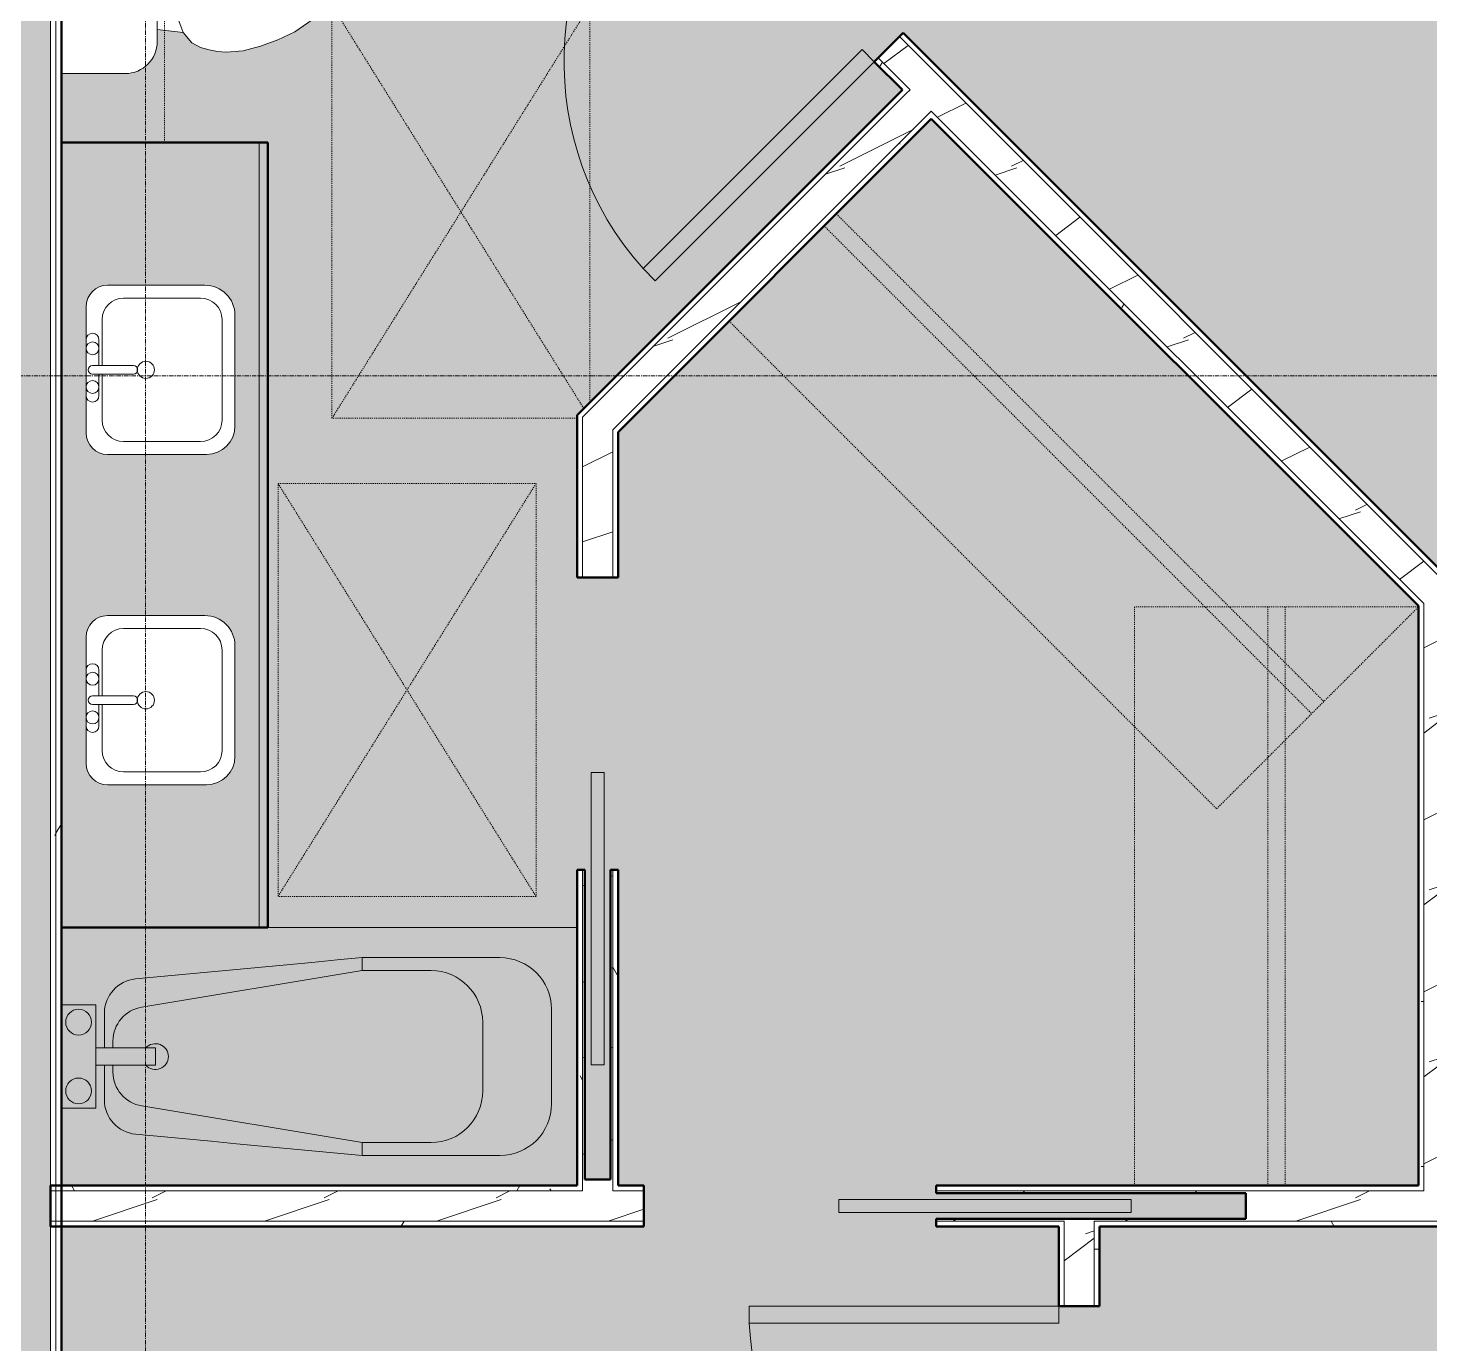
# Model space of a CAD drawing. Header units: inches. Extents: x -4294 to -464, y 9706 to 12475.
# Drawn here: x -2514 to -2350.9, y 11422.6 to 11575.6 of the extents above; entities that cross this region are included whole.
import ezdxf

# ---------------------------------------------------------------- set-up
doc = ezdxf.new("R2010")
doc.units = ezdxf.units.IN
doc.header["$MEASUREMENT"] = 0
doc.linetypes.add('Dash', pattern=[0.25, 0.125, -0.125])
doc.linetypes.add('Grid Line 1_2_', pattern=[0.875, 0.5, -0.125, 0.125, -0.125])
for name, color, linetype, lineweight in [('0-1', 7, 'Continuous', 5), ('0-2', 250, 'Continuous', 9), ('A-AREA-PATT-4', 9, 'Continuous', 9), ('A-DOOR-1', 250, 'Continuous', 9), ('A-DOOR-2', 130, 'Continuous', 20), ('A-GENM-HDLN-1', 250, 'Dash', 9), ('A-WALL', 113, 'Continuous', 13), ('A-WALL-4', 90, 'Continuous', 50), ('A-WALL-5', 7, 'Continuous', 13), ('A-WALL-PATT-1', 250, 'Continuous', 9), ('A-WALL-PATT-2', 8, 'Continuous', 9), ('A-WALL-PATT-5', 111, 'Continuous', 9), ('I-WALL-2', 2, 'Continuous', 50), ('P-SANR-FIXT-1', 9, 'Continuous', 9), ('P-SANR-FIXT-2', 250, 'Continuous', 9), ('Q-CASE-1', 9, 'Continuous', 9), ('Q-CASE-2', 90, 'Continuous', 50), ('Q-CASE-3', 250, 'Continuous', 9), ('Q-CASE-HDLN-1', 250, 'Dash', 9), ('S-GRID-1', 1, 'Grid Line 1_2_', 9)]:
    doc.layers.add(name, color=color, linetype=linetype, lineweight=lineweight)
pattern_1 = [(0, (0, 0), (38.4, 9.6), [1.584, -27.216, 1.584, -27.216, -153.6]), (0, (0, 0), (38.4, 9.6), [-57.6, 1.584, -56.016, 1.584, -27.216, -67.2]), (0, (0, 0), (38.4, 9.6), [-144, 1.584, -17.616, 1.584, -46.416]), (120, (14.4, 4.8), (-27.513844, 28.4553755), [1.584, -27.216, 1.584, -27.216, -153.6]), (120, (14.4, 4.8), (-27.513844, 28.4553755), [-57.6, 1.584, -56.016, 1.584, -27.216, -67.2]), (120, (14.4, 4.8), (-27.513844, 28.4553755), [-144, 1.584, -17.616, 1.584, -46.416]), (240, (19.2, 24), (-10.886156, -38.0553755), [1.584, -27.216, 1.584, -27.216, -153.6]), (240, (19.2, 24), (-10.886156, -38.0553755), [-57.6, 1.584, -56.016, 1.584, -27.216, -67.2]), (240, (19.2, 24), (-10.886156, -38.0553755), [-144, 1.584, -17.616, 1.584, -46.416])]
pattern_2 = [(216.87, (7.997, 19.992), (59.9755286, 39.9843071), [9.996, -89.964]), (206.565, (19.992, 13.994), (-19.991807, -19.992219), [22.352, -22.352]), (198.435, (19.992, 3.998), (-39.983821, -19.991955), [12.644, -50.576])]

# ---------------------------------------------------------------- blocks, each defined once
blk = doc.blocks.new('Single-Flush - 36_ x 84_-1372839-FLOOR PLAN - 3RD FLOOR')
at = {"layer": 'A-DOOR-1'}
blk.add_arc((18, 2.37), 36.07, 93.1789, 180, dxfattribs=at)
at = {"layer": 'A-DOOR-2'}
for p, q in [((16, 2.37), (16, 38.39)), ((18, 38.39), (16, 38.39)), ((18, 2.37), (18, 38.39)), ((18, 2.37), (16, 2.37))]:
    blk.add_line(p, q, dxfattribs=at)
blk = doc.blocks.new('Pocket_Door_2385 - 34_ x 80_-1722045-FLOOR PLAN - 3RD FLOOR')
at = {"layer": 'A-DOOR-2'}
for p, q in [((-39.67, 0.75), (-39.67, -0.75)), ((-5.67, 0.75), (-39.67, 0.75)), ((-5.67, -0.75), (-5.67, 0.75)), ((-39.67, -0.75), (-5.67, -0.75))]:
    blk.add_line(p, q, dxfattribs=at)
blk = doc.blocks.new('Bath Tub - Maestro - 60_x30_-V47-FLOOR PLAN - 3RD FLOOR')
at = {"layer": 'P-SANR-FIXT-1'}
for points in [[(25.16, 0), (60, 0), (60, 30), (0, 30), (0, 21), (4, 21), (4, 16), (5, 16), (5.05, 20.7), (5.21, 21.33), (5.48, 21.94), (5.83, 22.49), (6.27, 22.97), (6.79, 23.38), (7.36, 23.69), (7.98, 23.91), (8.63, 24.03), (35, 26.5), (51, 26.5), (52.72, 26.23), (54, 25.7), (55.24, 24.74), (56.2, 23.5), (56.8, 22.05), (57, 20.5), (56.95, 8.96), (56.91, 8.46), (56.64, 7.45), (56.2, 6.5), (55.6, 5.64), (54.86, 4.9), (54, 4.3), (53.05, 3.86), (52.04, 3.59), (51, 3.5), (35, 3.5), (7.98, 6.09), (7.36, 6.31), (6.79, 6.62), (6.27, 7.03), (5.83, 7.51), (5.48, 8.06), (5.14, 8.96), (5.05, 9.3), (5, 9.96), (5, 14), (4, 13.96), (4, 9), (0, 8.96), (0, 0), (11.37, 0)], [(9.35, 20.74), (35, 25), (35, 26.5), (8.63, 24.03), (9.17, 21.56)], [(43, 25), (51, 26.5), (35, 26.5), (35, 25), (38.94, 25)], [(49, 19), (57, 20.5), (56.8, 22.05), (56.2, 23.5), (55.24, 24.74), (54, 25.7), (52.55, 26.3), (51, 26.5), (43, 25), (44.55, 24.8), (46, 24.2), (47.24, 23.24), (48.2, 22), (48.8, 20.5)], [(38.94, 5), (43, 5), (44.55, 5.2), (46.03, 5.83), (47.28, 6.81), (48.2, 8), (48.8, 9.5), (49, 11), (49, 19), (48.8, 20.55), (48.16, 22.05), (47.24, 23.24), (46, 24.2), (44.55, 24.8), (43, 25), (34.79, 24.97), (9.06, 20.64), (8.03, 20.28), (6.92, 19.34), (6.24, 18.17), (6, 16.8), (6, 16), (10.94, 16), (10.94, 14), (6, 14), (6, 13.2), (6.24, 11.83), (6.98, 10.59), (8.03, 9.72), (9.35, 9.26), (35, 5)], [(6, 16.8), (6.24, 18.17), (6.98, 19.41), (8.03, 20.28), (9.35, 20.74), (8.63, 24.03), (7.98, 23.91), (7.35, 23.69), (6.74, 23.34), (6.27, 22.97), (5.72, 22.32), (5.48, 21.94), (5.21, 21.33), (5.05, 20.7), (5, 20.04), (5.92, 17.06)], [(57, 9.5), (57, 20.5), (49, 19), (49, 11), (56.91, 9.52)], [(9.35, 14), (10.94, 14), (10.94, 16), (4, 16), (4, 14), (7.24, 14)], [(8.63, 5.97), (9.35, 9.26), (8.03, 9.72), (6.95, 10.62), (6.24, 11.83), (6, 13.2), (5, 9.96), (5.05, 9.3), (5.24, 8.6), (5.48, 8.06), (5.87, 7.47), (6.33, 6.98), (6.79, 6.62), (7.36, 6.31), (8, 6.08)], [(51, 3.5), (52.04, 3.59), (53.05, 3.86), (54, 4.3), (54.86, 4.9), (55.72, 5.83), (56.2, 6.5), (56.64, 7.45), (56.93, 8.66), (57, 9.5), (49, 11), (48.8, 9.45), (48.12, 7.9), (47.24, 6.76), (46, 5.8), (44.55, 5.2), (43.07, 4.99), (50.51, 3.59)], [(35, 3.5), (35, 5), (9.35, 9.26), (8.63, 5.97), (32.07, 3.77)], [(47.24, 3.5), (51, 3.5), (43, 5), (35, 5), (35, 3.5), (47, 3.5)]]:
    blk.add_hatch(color=256, dxfattribs=at).paths.add_polyline_path(points, flags=0)
h = blk.add_hatch(color=256, dxfattribs=at)
h.paths.add_polyline_path([(1.61, 9), (4, 9), (4, 21), (0, 21), (0, 9), (0.94, 9)], flags=0)
h.paths.add_polyline_path([(2, 9.5), (1.61, 9.55), (1.25, 9.7), (0.94, 9.94), (0.7, 10.25), (0.55, 10.61), (0.5, 11), (0.55, 11.39), (0.7, 11.75), (0.94, 12.06), (1.25, 12.3), (1.61, 12.45), (2, 12.5), (2.39, 12.45), (2.75, 12.3), (3.06, 12.06), (3.33, 11.67), (3.45, 11.39), (3.5, 11), (3.45, 10.61), (3.3, 10.25), (3.06, 9.94), (2.75, 9.7), (2.39, 9.55)], flags=0)
h.paths.add_polyline_path([(2, 17.5), (1.61, 17.55), (1.25, 17.7), (0.94, 17.94), (0.7, 18.25), (0.55, 18.61), (0.5, 19), (0.55, 19.39), (0.7, 19.75), (0.94, 20.06), (1.25, 20.3), (1.61, 20.45), (2, 20.5), (2.39, 20.45), (2.75, 20.3), (3.06, 20.06), (3.3, 19.75), (3.46, 19.34), (3.5, 19), (3.45, 18.61), (3.3, 18.25), (3.02, 17.91), (2.75, 17.7), (2.39, 17.55)], flags=0)
h = blk.add_hatch(color=256, dxfattribs=at)
h.paths.add_polyline_path([(2, 9.5), (2.39, 9.55), (2.75, 9.7), (3.06, 9.94), (3.3, 10.25), (3.45, 10.61), (3.5, 11), (3.45, 11.39), (3.3, 11.75), (3.06, 12.06), (2.75, 12.3), (2.39, 12.45), (2, 12.5), (1.61, 12.45), (1.25, 12.3), (0.94, 12.06), (0.7, 11.75), (0.55, 11.39), (0.5, 11), (0.55, 10.61), (0.7, 10.25), (0.94, 9.94), (1.25, 9.7), (1.61, 9.55)], flags=0)
h.paths.add_polyline_path([(2, 17.5), (2.39, 17.55), (2.75, 17.7), (3.06, 17.94), (3.33, 18.33), (3.45, 18.61), (3.5, 19), (3.45, 19.39), (3.3, 19.75), (3.06, 20.06), (2.75, 20.3), (2.38, 20.45), (2, 20.5), (1.61, 20.45), (1.25, 20.3), (0.94, 20.06), (0.7, 19.75), (0.54, 19.34), (0.5, 19), (0.55, 18.61), (0.7, 18.25), (0.94, 17.94), (1.25, 17.7), (1.61, 17.55)], flags=0)
h = blk.add_hatch(color=256, dxfattribs=at)
h.paths.add_polyline_path([(5, 9.96), (6, 13.2), (6, 14), (5, 14), (5, 10.39)], flags=0)
h.paths.add_polyline_path([(5.76, 16), (6, 16), (6, 16.8), (5, 20.04), (5.05, 16), (5.59, 16)], flags=0)
at = {"layer": 'P-SANR-FIXT-2'}
for p, q in [((60, 30), (24, 30)), ((35, 26.5), (51, 26.5)), ((35, 26.5), (35, 25)), ((35, 25), (9.35, 20.74)), ((43, 25), (35, 25)), ((4, 21), (0, 21)), ((4, 16), (4, 21)), ((5, 16), (5, 20.04)), ((57, 20.5), (57, 9.5)), ((49, 11), (49, 19)), ((6, 16.8), (6, 16)), ((4, 14), (4, 16)), ((4, 16), (10.94, 16)), ((10.94, 14), (10.94, 16)), ((4, 9), (4, 14)), ((10.94, 14), (4, 14)), ((5, 9.96), (5, 14)), ((6, 14), (6, 13.2)), ((0, 9), (4, 9)), ((9.35, 9.26), (35, 5)), ((35, 3.5), (35, 5)), ((35, 5), (43, 5)), ((51, 3.5), (35, 3.5))]:
    blk.add_line(p, q, dxfattribs=at)
at = {"layer": 'P-SANR-FIXT-2', "flags": 128}
for points in [[(8.63, 24.03), (11.56, 24.3), (14.49, 24.58), (17.42, 24.85), (20.35, 25.13), (23.28, 25.4), (26.21, 25.68), (29.14, 25.95), (32.07, 26.23), (35, 26.5)], [(35, 3.5), (32.07, 3.77), (29.14, 4.05), (26.21, 4.32), (23.28, 4.6), (20.35, 4.87), (17.42, 5.15), (14.49, 5.42), (11.56, 5.7), (8.63, 5.97)]]:
    blk.add_lwpolyline(points, dxfattribs=at)
at = {"layer": 'P-SANR-FIXT-2'}
for centre, radius, start, end in [((51, 20.5), 6, 360, 90), ((43, 19), 6, 360, 90), ((9, 20.04), 4, 95.3558, 180), ((2, 19), 1.5, 360, 180), ((10, 16.8), 4, 99.4223, 180), ((2, 19), 1.5, 180, 360), ((10.94, 15), 1.5, 360, 137.9289), ((10.94, 15), 1.5, 222.0711, 360), ((10, 13.2), 4, 180, 260.5777), ((2, 11), 1.5, 360, 180), ((2, 11), 1.5, 180, 360), ((9, 9.96), 4, 180, 264.6442), ((43, 11), 6, 270, 0), ((51, 9.5), 6, 270, 360)]:
    blk.add_arc(centre, radius, start, end, dxfattribs=at)
blk = doc.blocks.new('Toilet-Domestic-3D - Toilet-Domestic-3D-1372870-FLOOR PLAN - 3RD FLOOR')
at = {"layer": 'P-SANR-FIXT-2'}
for p, q in [((-2.74, 11), (-1.87, 11.5)), ((-1.87, 11.5), (-0.5, 12)), ((-0.5, 12), (0.5, 12)), ((0.5, 12), (1.87, 11.5)), ((1.87, 11.5), (2.74, 11)), ((-5.13, 8), (-3.74, 10)), ((-3.74, 10), (-2.74, 11)), ((2.74, 11), (3.74, 10)), ((3.74, 10), (5.13, 8)), ((-6.06, 6), (-5.13, 8)), ((5.13, 8), (6.06, 6)), ((-6.79, 4), (-6.06, 6)), ((6.06, 6), (6.79, 4)), ((-7.33, 1.99), (-6.79, 4)), ((6.79, 4), (7.33, 1.99)), ((-7.5, 0), (-7.33, 1.99)), ((7.33, 1.99), (7.5, 0)), ((-7.41, -1), (-7.5, 0)), ((-7.24, -2), (-7.41, -1)), ((7.41, -1), (7.24, -2)), ((7.5, 0), (7.41, -1)), ((-6.97, -3), (-7.24, -2)), ((-6.4, -4), (-6.97, -3)), ((6.97, -3), (6.4, -4)), ((7.24, -2), (6.97, -3)), ((-5.21, -5), (-6.4, -4)), ((6.4, -4), (5.21, -5)), ((-3.84, -5.5), (-5.21, -5)), ((-4.86, -8.02), (-5.21, -5)), ((-1, -6), (-3.84, -5.5)), ((1, -6), (-1, -6)), ((3.84, -5.5), (1, -6)), ((5.21, -5), (3.84, -5.5)), ((4.86, -8.02), (5.21, -5)), ((6.25, -8.02), (-6.25, -8.02)), ((-9.98, -11.75), (-9.98, -19.18)), ((9.98, -19.18), (9.98, -11.75))]:
    blk.add_line(p, q, dxfattribs=at)
for centre, start, end in [((-6.25, -11.75), 90, 180), ((6.25, -11.75), 0, 90)]:
    blk.add_arc(centre, 3.73, start, end, dxfattribs=at)
blk = doc.blocks.new('OD_CW_Upper Cabinet - OD_CW_Upper Cabinet-1867009-FLOOR PLAN - 3RD FLOOR')
at = {"layer": 'Q-CASE-HDLN-1'}
for p, q in [((34.74, 24), (0.74, 24)), ((0.74, 24), (0.74, 12)), ((34.74, 12), (34.74, 24)), ((0.74, 12), (34.74, 12))]:
    blk.add_line(p, q, dxfattribs=at)
blk = doc.blocks.new('OD_CW_Base Cabinet - OD_CW_Base Cabinet-1953906-FLOOR PLAN - 3RD FLOOR')
at = {"layer": 'Q-CASE-1'}
h = blk.add_hatch(color=256, dxfattribs=at)
h.paths.add_polyline_path([(0.74, 19.07), (0.74, 1), (92.01, 1), (92.01, 24), (0.74, 24), (0.74, 21.12)], flags=0)
h.paths.add_polyline_path([(17.32, 18.62), (17.4, 19.27), (17.65, 19.87), (18.05, 20.39), (18.57, 20.79), (19.17, 21.04), (19.82, 21.12), (34.5, 21.12), (35.15, 21.04), (35.75, 20.79), (36.27, 20.39), (36.67, 19.87), (36.92, 19.27), (37, 18.62), (37, 7.3), (36.89, 6.4), (36.54, 5.55), (35.98, 4.83), (35.25, 4.27), (34.41, 3.92), (33.5, 3.8), (20.64, 3.8), (19.78, 3.92), (18.98, 4.25), (18.29, 4.77), (17.76, 5.46), (17.43, 6.26), (17.32, 7.12)], flags=0)
h.paths.add_polyline_path([(55.74, 9.76), (55.74, 18.62), (55.83, 19.27), (56.08, 19.87), (56.48, 20.39), (56.99, 20.79), (57.6, 21.04), (58.24, 21.12), (72.93, 21.12), (73.58, 21.04), (74.18, 20.79), (74.7, 20.39), (75.09, 19.87), (75.34, 19.27), (75.43, 18.62), (75.43, 7.3), (75.31, 6.4), (74.96, 5.55), (74.4, 4.83), (73.68, 4.27), (72.84, 3.92), (71.93, 3.8), (59.06, 3.8), (58.21, 3.92), (57.4, 4.25), (56.72, 4.77), (56.19, 5.46), (55.86, 6.26), (55.74, 7.3)], flags=0)
blk.add_hatch(color=256, dxfattribs=at).paths.add_polyline_path([(0.74, 1), (0.74, 0), (92.01, 0), (92.01, 1), (21.22, 1)], flags=0)
at = {"layer": 'Q-CASE-2'}
for p, q in [((0.74, 24), (0.74, 0)), ((92.01, 0), (92.01, 24)), ((0.74, 0), (92.01, 0))]:
    blk.add_line(p, q, dxfattribs=at)
at = {"layer": 'Q-CASE-3'}
for p, q in [((0.74, 1), (0.74, 24)), ((92.01, 24), (92.01, 1)), ((0.74, 0), (0.74, 1)), ((0.74, 1), (92.01, 1)), ((92.01, 1), (0.74, 1)), ((92.01, 0), (0.74, 0)), ((92.01, 1), (92.01, 0))]:
    blk.add_line(p, q, dxfattribs=at)
blk = doc.blocks.new('ADA Clearances - 30_x48_-1721104-FLOOR PLAN - 3RD FLOOR')
at = {"layer": 'A-GENM-HDLN-1'}
for p, q in [((15, 24), (-15, -24)), ((-15, 24), (15, -24)), ((-15, -24), (-15, 24)), ((-15, 24), (15, 24)), ((15, 24), (15, -24)), ((15, -24), (-15, -24))]:
    blk.add_line(p, q, dxfattribs=at)
blk = doc.blocks.new('ADA Clearances - 30_x48_-V48-FLOOR PLAN - 3RD FLOOR')
at = {"layer": 'A-GENM-HDLN-1'}
for p, q in [((15, 24), (-15, -24)), ((-14.29, 22.86), (15, -24)), ((-13.52, 24), (15, 24)), ((15, 24), (15, -24)), ((-15, -24), (-15, 22.14)), ((15, -24), (-15, -24))]:
    blk.add_line(p, q, dxfattribs=at)
blk = doc.blocks.new('M_Sink Vanity-Square - 500 x 440mm-1372835-FLOOR PLAN - 3RD FLOOR')
at = {"layer": 'P-SANR-FIXT-2'}
for p, q in [((-5.72, 10.23), (7.14, 10.23)), ((-5.72, 10.23), (7.14, 10.23)), ((-5.22, 8.73), (6.46, 8.73)), ((-9.22, -4.59), (-9.22, 6.73)), ((-9.22, -4.59), (-9.22, 6.73)), ((10.46, 6.91), (10.46, -4.59)), ((10.46, 6.91), (10.46, -4.59)), ((-7.72, -2.72), (-7.72, 6.23)), ((8.96, 6.23), (8.96, -2.72)), ((0.12, -6.33), (0.12, -1.59)), ((1.12, -6.33), (1.12, -1.59)), ((0.12, -5.22), (-5.22, -5.22)), ((-2.88, -5.59), (0.12, -5.59)), ((6.46, -5.22), (1.12, -5.22)), ((1.12, -5.59), (3.62, -5.59)), ((7.96, -7.09), (-6.72, -7.09)), ((7.96, -7.09), (-6.72, -7.09)), ((3.62, -7.09), (-2.88, -7.09))]:
    blk.add_line(p, q, dxfattribs=at)
for centre, radius, start, end in [((-5.72, 6.73), 3.5, 90, 180), ((-5.72, 6.73), 3.5, 90, 180), ((7.14, 6.91), 3.32, 0, 90), ((7.14, 6.91), 3.32, 360, 90), ((-5.22, 6.23), 2.5, 90, 180), ((6.46, 6.23), 2.5, 360, 90), ((0.62, -0.13), 1, 360, 180), ((0.62, -0.13), 1, 180, 0), ((0.62, -1.59), 0.5, 360, 180), ((-5.22, -2.72), 2.5, 180, 270), ((6.46, -2.72), 2.5, 270, 360), ((-6.72, -4.59), 2.5, 180, 270), ((-6.72, -4.59), 2.5, 180, 270), ((7.96, -4.59), 2.5, 270, 0), ((7.96, -4.59), 2.5, 270, 0), ((-2.88, -6.34), 0.75, 90, 270), ((-1.88, -6.34), 0.75, 360, 180), ((-1.88, -6.34), 0.75, 180, 0), ((0.62, -6.33), 0.5, 180, 0), ((2.62, -6.34), 0.75, 0, 180), ((2.62, -6.34), 0.75, 180, 0), ((3.62, -6.34), 0.75, 270, 90)]:
    blk.add_arc(centre, radius, start, end, dxfattribs=at)
blk = doc.blocks.new('Single-Flush - 36_ x 84_-1372824-FLOOR PLAN - 3RD FLOOR')
at = {"layer": 'A-DOOR-1'}
blk.add_arc((18, -2.38), 36.07, 180, 266.8211, dxfattribs=at)
at = {"layer": 'A-DOOR-2'}
for p, q in [((16, -2.38), (16, -38.39)), ((18, -2.38), (16, -2.38)), ((18, -2.38), (18, -38.39)), ((18, -38.39), (16, -38.39))]:
    blk.add_line(p, q, dxfattribs=at)
blk = doc.blocks.new('OD_CW_Closet - OD_CW_Closet-2068594-FLOOR PLAN - 3RD FLOOR')
at = {"layer": 'Q-CASE-HDLN-1'}
for p, q in [((80.94, 24), (0.74, 24)), ((0.74, 24), (0.74, -9.27)), ((80.94, -9.27), (80.94, 24)), ((0.74, 8.37), (80.94, 8.37)), ((0.74, 6.37), (80.94, 6.37)), ((0.74, -9.27), (80.94, -9.27))]:
    blk.add_line(p, q, dxfattribs=at)
blk = doc.blocks.new('OD_CW_Closet - OD_CW_Closet-2068562-FLOOR PLAN - 3RD FLOOR')
at = {"layer": 'Q-CASE-HDLN-1'}
for p, q in [((68.04, 24), (0.74, 24)), ((0.74, 24), (0.74, -9)), ((68.04, -9), (68.04, 24)), ((0.74, 8.5), (68.04, 8.5)), ((0.74, 6.5), (68.04, 6.5)), ((0.74, -9), (68.04, -9))]:
    blk.add_line(p, q, dxfattribs=at)
blk = doc.blocks.new('CTR - 1st Phase - Unit Layouts_rvt-1-FLOOR PLAN - 3RD FLOOR')
at = {"layer": 'A-WALL-PATT-1'}
h = blk.add_hatch(dxfattribs=at)
h.set_pattern_fill('FP_1', color=256, style=0, pattern_type=2)
h.set_pattern_definition(pattern_1)
h.paths.add_polyline_path([(-2292.32, 11454.28), (-2292.32, 11455.16), (-2296.96, 11459.8), (-2297.4, 11459.36), (-2292.95, 11454.9)], flags=0)
h.paths.add_polyline_path([(-2341.24, 11503.2), (-2340.8, 11503.64), (-2412.22, 11575.06), (-2412.66, 11574.61), (-2341.68, 11503.64)], flags=0)
h.paths.add_polyline_path([(-2438.12, 11600.07), (-2437.67, 11600.51), (-2477.7, 11640.54), (-2478.15, 11640.1), (-2440.59, 11602.54)], flags=0)
h = blk.add_hatch(dxfattribs=at)
h.set_pattern_fill('FP_1', color=256, style=0, pattern_type=2)
h.set_pattern_definition(pattern_1)
h.paths.add_polyline_path([(-2296.45, 11452.57), (-2296.45, 11453.45), (-2299.88, 11456.88), (-2300.32, 11456.44), (-2297.07, 11453.19)], flags=0)
h.paths.add_polyline_path([(-2344.16, 11500.28), (-2343.72, 11500.72), (-2348.17, 11505.18), (-2348.17, 11504.29), (-2344.6, 11500.72)], flags=0)
h.paths.add_polyline_path([(-2351.67, 11507.79), (-2351.67, 11508.68), (-2408.95, 11565.95), (-2409.39, 11565.51), (-2352.3, 11508.42)], flags=0)
h.paths.add_polyline_path([(-2411.86, 11567.98), (-2411.42, 11568.43), (-2415.13, 11572.14), (-2415.58, 11571.7), (-2412.31, 11568.43)], flags=0)
h.paths.add_polyline_path([(-2441.03, 11597.15), (-2440.59, 11597.59), (-2480.62, 11637.62), (-2481.06, 11637.18), (-2441.47, 11597.59)], flags=0)
h = blk.add_hatch(dxfattribs=at)
h.set_pattern_fill('FP_1', color=256, style=0, pattern_type=2)
h.set_pattern_definition(pattern_1)
h.paths.add_polyline_path([(-2446, 11528.02), (-2408.95, 11565.07), (-2409.39, 11565.51), (-2446, 11528.9), (-2446, 11528.64)], flags=0)
h = blk.add_hatch(dxfattribs=at)
h.set_pattern_fill('FP_1', color=256, style=0, pattern_type=2)
h.set_pattern_definition(pattern_1)
h.paths.add_polyline_path([(-2450.12, 11441.02), (-2449.5, 11441.03), (-2449.5, 11477.72), (-2450.12, 11477.72), (-2450.12, 11444.52)], flags=0)
h.paths.add_polyline_path([(-2450.12, 11511.72), (-2449.5, 11511.72), (-2449.5, 11530.35), (-2450.12, 11529.73), (-2450.12, 11523.89)], flags=0)
h = blk.add_hatch(dxfattribs=at)
h.set_pattern_fill('FP_1', color=256, style=0, pattern_type=2)
h.set_pattern_definition(pattern_1)
h.paths.add_polyline_path([(-2445.37, 11441.02), (-2445.37, 11477.72), (-2446, 11477.72), (-2446, 11441.02)], flags=0)
h.paths.add_polyline_path([(-2445.37, 11511.72), (-2445.37, 11528.64), (-2446, 11528.02), (-2446, 11511.72)], flags=0)
h = blk.add_hatch(dxfattribs=at)
h.set_pattern_fill('FP_1', color=256, style=0, pattern_type=2)
h.set_pattern_definition(pattern_1)
h.paths.add_polyline_path([(-2351.67, 11441.02), (-2351.67, 11507.79), (-2352.3, 11508.42), (-2352.3, 11441.02)], flags=0)
h = blk.add_hatch(dxfattribs=at)
h.set_pattern_fill('FP_1', color=256, style=0, pattern_type=2)
h.set_pattern_definition(pattern_1)
h.paths.add_polyline_path([(-2308.64, 11440.4), (-2297.07, 11440.4), (-2297.07, 11441.02), (-2348.17, 11441.02), (-2348.17, 11440.4), (-2344.7, 11440.4)], flags=0)
h.paths.add_polyline_path([(-2402.27, 11440.4), (-2351.67, 11440.4), (-2351.67, 11441.02), (-2408.37, 11441.02), (-2408.37, 11440.4)], flags=0)
h.paths.add_polyline_path([(-2475.12, 11440.4), (-2449.5, 11440.4), (-2449.5, 11441.02), (-2510.12, 11441.02), (-2510.12, 11440.4), (-2478.05, 11440.4)], flags=0)
h.paths.add_polyline_path([(-2446, 11440.4), (-2442.37, 11440.4), (-2442.37, 11441.02), (-2446, 11441.02)], flags=0)
h = blk.add_hatch(dxfattribs=at)
h.set_pattern_fill('FP_1', color=256, style=0, pattern_type=2)
h.set_pattern_definition(pattern_1)
h.paths.add_polyline_path([(-2389.37, 11436.27), (-2297.07, 11436.27), (-2297.07, 11436.9), (-2390, 11436.9), (-2390, 11436.27)], flags=0)
h.paths.add_polyline_path([(-2408.37, 11436.27), (-2393.5, 11436.27), (-2393.5, 11436.9), (-2408.37, 11436.9)], flags=0)
h.paths.add_polyline_path([(-2498.75, 11436.27), (-2442.37, 11436.27), (-2442.37, 11436.9), (-2510.12, 11436.89), (-2510.12, 11436.27)], flags=0)
h = blk.add_hatch(dxfattribs=at)
h.set_pattern_fill('FP_1', color=256, style=0, pattern_type=2)
h.set_pattern_definition(pattern_1)
h.paths.add_polyline_path([(-2393.5, 11255.64), (-2393.5, 11391.01), (-2394.12, 11391.01), (-2394.12, 11255.64)], flags=0)
h.paths.add_polyline_path([(-2394.12, 11427.01), (-2393.5, 11427.01), (-2393.5, 11436.27), (-2394.12, 11436.27)], flags=0)
h = blk.add_hatch(dxfattribs=at)
h.set_pattern_fill('FP_1', color=256, style=0, pattern_type=2)
h.set_pattern_definition(pattern_1)
h.paths.add_polyline_path([(-2390, 11255.64), (-2389.37, 11255.64), (-2389.37, 11391.01), (-2390, 11391.01), (-2390, 11283.91)], flags=0)
h.paths.add_polyline_path([(-2390, 11427.01), (-2389.37, 11427.01), (-2389.37, 11436.27), (-2390, 11436.27)], flags=0)
at = {"layer": 'A-WALL-PATT-2'}
h = blk.add_hatch(dxfattribs=at)
h.set_pattern_fill('FP_2', color=256, style=0, pattern_type=2)
h.set_pattern_definition(pattern_2)
h.paths.add_polyline_path([(-2292.95, 11449.95), (-2292.95, 11454.9), (-2297.4, 11459.36), (-2299.88, 11456.88), (-2292.98, 11449.98)], flags=0)
h.paths.add_polyline_path([(-2343.72, 11500.72), (-2341.24, 11503.2), (-2412.66, 11574.61), (-2415.13, 11572.14), (-2344.16, 11501.16)], flags=0)
h.paths.add_polyline_path([(-2440.59, 11597.59), (-2438.12, 11600.07), (-2478.15, 11640.1), (-2480.62, 11637.62), (-2457.4, 11614.41)], flags=0)
h = blk.add_hatch(dxfattribs=at)
h.set_pattern_fill('FP_2', color=256, style=0, pattern_type=2)
h.set_pattern_definition(pattern_2)
h.paths.add_polyline_path([(-2449.5, 11525.4), (-2408.95, 11565.95), (-2411.42, 11568.43), (-2449.5, 11530.35), (-2449.5, 11528.02)], flags=0)
h = blk.add_hatch(dxfattribs=at)
h.set_pattern_fill('FP_2', color=256, style=0, pattern_type=2)
h.set_pattern_definition(pattern_2)
h.paths.add_polyline_path([(-2446.25, 11440.4), (-2446, 11440.4), (-2446, 11477.72), (-2446.25, 11477.72), (-2446.25, 11441.72), (-2449.25, 11441.72), (-2449.25, 11477.72), (-2449.5, 11477.72), (-2449.5, 11440.4), (-2449.25, 11440.4)], flags=0)
h.paths.add_polyline_path([(-2446, 11511.72), (-2446, 11528.9), (-2449.5, 11525.4), (-2449.5, 11511.72)], flags=0)
h = blk.add_hatch(dxfattribs=at)
h.set_pattern_fill('FP_2', color=256, style=0, pattern_type=2)
h.set_pattern_definition(pattern_2)
h.paths.add_polyline_path([(-2348.17, 11440.4), (-2348.17, 11505.18), (-2351.67, 11508.68), (-2351.67, 11440.4)], flags=0)
h = blk.add_hatch(dxfattribs=at)
h.set_pattern_fill('FP_2', color=256, style=0, pattern_type=2)
h.set_pattern_definition(pattern_2)
h.paths.add_polyline_path([(-2351.67, 11436.9), (-2296.45, 11436.9), (-2296.45, 11440.4), (-2408.37, 11440.4), (-2408.37, 11440.15), (-2372.37, 11440.15), (-2372.37, 11437.15), (-2408.37, 11437.15), (-2408.37, 11436.9), (-2372.37, 11436.9)], flags=0)
h.paths.add_polyline_path([(-2471.19, 11436.9), (-2442.37, 11436.9), (-2442.37, 11440.4), (-2510.12, 11440.4), (-2510.12, 11436.9), (-2475.12, 11436.9)], flags=0)
h = blk.add_hatch(dxfattribs=at)
h.set_pattern_fill('FP_2', color=256, style=0, pattern_type=2)
h.set_pattern_definition(pattern_2)
h.paths.add_polyline_path([(-2393.5, 11255.64), (-2390, 11255.64), (-2390, 11391.01), (-2393.5, 11391.01), (-2393.5, 11283.91)], flags=0)
h.paths.add_polyline_path([(-2390, 11427.01), (-2390, 11436.9), (-2393.5, 11436.9), (-2393.5, 11427.01)], flags=0)
at = {"layer": 'A-WALL-4'}
for p, q in [((-2412.22, 11575.06), (-2415.58, 11571.7)), ((-2342.04, 11504.88), (-2412.22, 11575.06)), ((-2415.58, 11571.7), (-2412.31, 11568.43)), ((-2412.31, 11568.43), (-2450.12, 11530.61)), ((-2445.37, 11528.64), (-2408.95, 11565.07)), ((-2408.95, 11565.07), (-2352.3, 11508.42)), ((-2450.12, 11530.61), (-2450.12, 11529.73)), ((-2450.12, 11529.73), (-2450.12, 11523.89)), ((-2445.37, 11511.72), (-2445.37, 11528.64)), ((-2450.12, 11523.89), (-2450.12, 11511.72)), ((-2450.12, 11511.72), (-2445.37, 11511.72)), ((-2352.3, 11508.42), (-2352.3, 11441.02)), ((-2450.12, 11477.72), (-2450.12, 11441.02)), ((-2449.25, 11477.72), (-2450.12, 11477.72)), ((-2449.25, 11441.72), (-2449.25, 11477.72)), ((-2445.37, 11477.72), (-2446.25, 11477.72)), ((-2446.25, 11477.72), (-2446.25, 11441.72)), ((-2445.37, 11441.02), (-2445.37, 11477.72)), ((-2446.25, 11441.72), (-2449.25, 11441.72)), ((-2450.12, 11441.02), (-2511.37, 11441.02)), ((-2511.37, 11441.02), (-2511.37, 11436.27)), ((-2442.37, 11441.02), (-2445.37, 11441.02)), ((-2442.37, 11436.27), (-2442.37, 11441.02)), ((-2352.3, 11441.02), (-2408.37, 11441.02)), ((-2408.37, 11441.02), (-2408.37, 11440.15)), ((-2408.37, 11440.15), (-2372.37, 11440.15)), ((-2372.37, 11440.15), (-2372.37, 11437.15)), ((-2372.37, 11437.15), (-2408.37, 11437.15)), ((-2408.37, 11437.15), (-2408.37, 11436.27)), ((-2511.37, 11436.27), (-2442.37, 11436.27)), ((-2408.37, 11436.27), (-2394.12, 11436.27)), ((-2394.12, 11436.27), (-2394.12, 11427.01)), ((-2389.37, 11427.01), (-2389.37, 11436.27)), ((-2389.37, 11436.27), (-2297.07, 11436.27)), ((-2394.12, 11427.01), (-2389.37, 11427.01))]:
    blk.add_line(p, q, dxfattribs=at)
at = {"layer": 'A-WALL-5'}
for p, q in [((-2341.24, 11503.2), (-2412.66, 11574.61)), ((-2411.42, 11568.43), (-2415.13, 11572.14)), ((-2449.5, 11530.35), (-2411.86, 11567.98)), ((-2411.42, 11568.43), (-2411.86, 11567.98)), ((-2446, 11528.9), (-2409.39, 11565.51)), ((-2408.95, 11565.95), (-2409.39, 11565.51)), ((-2351.67, 11508.68), (-2408.95, 11565.95)), ((-2449.5, 11525.4), (-2449.5, 11530.35)), ((-2446, 11528.02), (-2446, 11528.9)), ((-2446, 11511.72), (-2446, 11528.02)), ((-2449.5, 11524.52), (-2449.5, 11525.4)), ((-2449.5, 11511.72), (-2449.5, 11524.52)), ((-2351.67, 11508.68), (-2351.67, 11507.79)), ((-2351.67, 11507.79), (-2351.67, 11441.02)), ((-2449.5, 11441.02), (-2449.5, 11477.72)), ((-2446, 11441.02), (-2446, 11477.72)), ((-2449.5, 11440.4), (-2511.37, 11440.4)), ((-2449.5, 11441.02), (-2449.5, 11440.4)), ((-2446, 11441.02), (-2446, 11440.4)), ((-2442.37, 11440.4), (-2446, 11440.4)), ((-2351.67, 11440.4), (-2408.37, 11440.4)), ((-2351.67, 11441.02), (-2351.67, 11440.4)), ((-2442.37, 11436.9), (-2511.37, 11436.9)), ((-2393.5, 11436.9), (-2408.37, 11436.9)), ((-2393.5, 11436.9), (-2393.5, 11436.27)), ((-2390, 11436.9), (-2390, 11436.27)), ((-2297.07, 11436.9), (-2390, 11436.9)), ((-2393.5, 11427.01), (-2393.5, 11436.27)), ((-2390, 11427.01), (-2390, 11436.27))]:
    blk.add_line(p, q, dxfattribs=at)
at = {"layer": '0-2'}
for name, p, rotation in [('OD_CW_Upper Cabinet - OD_CW_Upper Cabinet-1867009-FLOOR PLAN - 3RD FLOOR', (-2486.12, 11561.56), 90.00000000000087), ('Single-Flush - 36_ x 84_-1372824-FLOOR PLAN - 3RD FLOOR', (-2426.63, 11586.1), 314.9999999998498), ('Toilet-Domestic-3D - Toilet-Domestic-3D-1372870-FLOOR PLAN - 3RD FLOOR', (-2490.95, 11580.3), 269.9999999999918), ('ADA Clearances - 30_x48_-V48-FLOOR PLAN - 3RD FLOOR', (-2463.65, 11554.23), 180), ('OD_CW_Closet - OD_CW_Closet-2068594-FLOOR PLAN - 3RD FLOOR', (-2426.44, 11548.62), 314.9999999999445), ('OD_CW_Base Cabinet - OD_CW_Base Cabinet-1953906-FLOOR PLAN - 3RD FLOOR', (-2486.12, 11470.29), 89.99999999999835), ('M_Sink Vanity-Square - 500 x 440mm-1372835-FLOOR PLAN - 3RD FLOOR', (-2500.16, 11536.49), 270.0000000000149), ('ADA Clearances - 30_x48_-1721104-FLOOR PLAN - 3RD FLOOR', (-2469.92, 11498.65), 180), ('OD_CW_Closet - OD_CW_Closet-2068562-FLOOR PLAN - 3RD FLOOR', (-2376.3, 11509.07), 269.9999999999417), ('M_Sink Vanity-Square - 500 x 440mm-1372835-FLOOR PLAN - 3RD FLOOR', (-2500.16, 11498.07), 270.0000000000149), ('Pocket_Door_2385 - 34_ x 80_-1722045-FLOOR PLAN - 3RD FLOOR', (-2447.75, 11494.72), 89.99999999999787), ('Pocket_Door_2385 - 34_ x 80_-1722045-FLOOR PLAN - 3RD FLOOR', (-2425.37, 11438.65), 180), ('Single-Flush - 36_ x 84_-1372839-FLOOR PLAN - 3RD FLOOR', (-2391.75, 11409.01), 89.99999999998862)]:
    blk.add_blockref(name, p, dxfattribs=dict(at, rotation=rotation))
blk.add_blockref('Bath Tub - Maestro - 60_x30_-V47-FLOOR PLAN - 3RD FLOOR', (-2510.12, 11441.02), dxfattribs=at)
blk = doc.blocks.new('CTR - 1st Phase - Shell_rvt-1-FLOOR PLAN - 3RD FLOOR')
at = {"layer": 'S-GRID-1'}
for p, q in [((-2500.32, 9836.18), (-2500.32, 12413.74)), ((-464.45, 11535.19), (-4232.19, 11535.19))]:
    blk.add_line(p, q, dxfattribs=at)

msp = doc.modelspace()

# ---------------------------------------------------------------- hatches: boundary and pattern name
at = {"layer": 'A-AREA-PATT-4'}
h = msp.add_hatch(color=256, dxfattribs=at)
h.paths.add_polyline_path([(-2476.5133, 11642.3053), (-2475.2759, 11643.5428), (-2449.82, 11618.0869), (-2451.0574, 11616.8495), (-2476.226, 11642.0181)], flags=0)
h.paths.add_polyline_path([(-2510.1237, 11256.2644), (-2394.1237, 11256.2644), (-2394.1237, 11391.0144), (-2389.3737, 11391.0144), (-2389.3737, 11256.2644), (-2297.0737, 11256.2644), (-2297.0737, 11394.6489), (-2292.3237, 11394.6489), (-2292.3237, 11256.2644), (-2076.7987, 11256.2644), (-2076.7987, 11485.0239), (-2203.0257, 11485.0239), (-2203.0257, 11477.0239), (-2238.7757, 11477.0239), (-2238.7757, 11485.0239), (-2243.5257, 11485.0239), (-2243.5257, 11509.0239), (-2268.0509, 11509.0239), (-2309.7346, 11550.7076), (-2306.3759, 11554.0664), (-2304.4834, 11552.1739), (-2288.0746, 11552.1739), (-2288.0746, 11552.9239), (-2285.5746, 11552.9239), (-2285.5746, 11552.1739), (-2248.3246, 11552.1739), (-2248.3246, 11550.7989), (-2213.3246, 11550.7989), (-2213.3246, 11552.1739), (-2213.0746, 11552.1739), (-2213.0746, 11552.9239), (-2208.0746, 11552.9239), (-2208.0746, 11552.1739), (-2207.8246, 11552.1739), (-2207.8246, 11550.7989), (-2172.8246, 11550.7989), (-2172.8246, 11552.1739), (-2135.5746, 11552.1739), (-2135.5746, 11552.9239), (-2133.0746, 11552.9239), (-2133.0746, 11552.1739), (-2076.7987, 11552.1739), (-2076.7987, 11679.9894), (-2267.4966, 11679.9894), (-2267.4966, 11649.4428), (-2272.2466, 11649.4428), (-2272.2466, 11679.9894), (-2278.2703, 11679.9894), (-2278.2703, 11672.2632), (-2278.3973, 11671.2988), (-2278.7695, 11670.4001), (-2279.3617, 11669.6283), (-2280.1334, 11669.0362), (-2281.0321, 11668.6639), (-2282.0729, 11668.537), (-2283.3849, 11668.537), (-2283.0372, 11665.5132), (-2281.8454, 11664.5132), (-2281.2787, 11663.5132), (-2280.9209, 11662.0037), (-2280.8337, 11661.5094), (-2280.7466, 11660.5132), (-2280.9209, 11658.5208), (-2281.4588, 11656.5132), (-2282.1867, 11654.5132), (-2283.1194, 11652.5132), (-2284.5068, 11650.5132), (-2285.6288, 11649.4428), (-2286.3728, 11649.0132), (-2287.7466, 11648.5132), (-2288.7466, 11648.5132), (-2290.1203, 11649.0132), (-2290.9863, 11649.5132), (-2292.0172, 11650.5577), (-2293.3737, 11652.5132), (-2294.3064, 11654.5132), (-2295.1619, 11656.9894), (-2295.5722, 11658.5208), (-2295.7466, 11660.5132), (-2295.5722, 11662.0037), (-2295.4824, 11662.5132), (-2295.2144, 11663.5132), (-2294.6477, 11664.5132), (-2293.4559, 11665.5132), (-2293.1082, 11668.537), (-2294.4966, 11668.537), (-2295.461, 11668.6639), (-2296.3597, 11669.0362), (-2297.1314, 11669.6283), (-2297.7236, 11670.4001), (-2298.0958, 11671.2988), (-2298.2228, 11672.2632), (-2298.2228, 11679.9894), (-2306.2466, 11679.9894), (-2306.2466, 11655.9894), (-2358.8391, 11655.9894), (-2358.8391, 11618.7345), (-2364.9415, 11612.632), (-2338.0715, 11585.762), (-2311.0157, 11612.8178), (-2272.2466, 11612.8178), (-2272.2466, 11613.4428), (-2267.4966, 11613.4428), (-2267.4966, 11608.0678), (-2309.0482, 11608.0678), (-2334.7127, 11582.4032), (-2331.8317, 11579.5222), (-2335.1905, 11576.1635), (-2374.4656, 11615.4386), (-2374.9959, 11614.9083), (-2376.7637, 11616.676), (-2376.2334, 11617.2064), (-2402.5731, 11643.5461), (-2401.6008, 11644.5184), (-2426.3496, 11669.2671), (-2427.3218, 11668.2948), (-2427.4986, 11668.4716), (-2428.0289, 11667.9413), (-2429.7967, 11669.709), (-2429.2664, 11670.2394), (-2438.2157, 11679.1887), (-2448.9361, 11668.4683), (-2449.6432, 11669.1754), (-2451.0574, 11667.7612), (-2452.4275, 11669.1312), (-2452.8694, 11668.6893), (-2452.9136, 11668.7334), (-2477.4856, 11644.1615), (-2477.4414, 11644.1173), (-2477.8833, 11643.6754), (-2476.5133, 11642.3053), (-2477.9275, 11640.8911), (-2477.2204, 11640.184), (-2477.2613, 11640.0989), (-2437.6738, 11600.5114), (-2441.0325, 11597.1527), (-2480.6421, 11636.7623), (-2489.8409, 11627.5636), (-2489.8409, 11625.6723), (-2494.5909, 11625.6723), (-2494.5909, 11631.7451), (-2506.4602, 11643.6144), (-2510.1237, 11643.6144), (-2510.1237, 11601.0473), (-2494.5909, 11601.0473), (-2494.5909, 11605.6723), (-2489.8409, 11605.6723), (-2489.8409, 11596.2973), (-2510.1237, 11596.2973), (-2510.1237, 11590.2735), (-2502.6975, 11590.2735), (-2501.7331, 11590.1465), (-2500.8344, 11589.7743), (-2500.0627, 11589.1821), (-2499.4705, 11588.4104), (-2499.0983, 11587.5117), (-2498.9713, 11586.471), (-2498.9713, 11585.1589), (-2495.9475, 11585.5067), (-2494.9475, 11586.6984), (-2493.9475, 11587.2652), (-2492.438, 11587.623), (-2491.9437, 11587.7101), (-2490.9475, 11587.7973), (-2488.9551, 11587.623), (-2486.9475, 11587.085), (-2484.9475, 11586.3571), (-2482.9475, 11585.4245), (-2480.9475, 11584.037), (-2479.9475, 11583.037), (-2479.4475, 11582.171), (-2478.9475, 11580.7973), (-2478.9475, 11579.7973), (-2479.4475, 11578.4235), (-2479.9475, 11577.5575), (-2481.062, 11576.4781), (-2482.9475, 11575.1701), (-2484.9475, 11574.2375), (-2487.1237, 11573.4623), (-2488.9551, 11572.9716), (-2490.9475, 11572.7973), (-2492.438, 11572.9716), (-2492.9475, 11573.0614), (-2493.9475, 11573.3294), (-2494.9475, 11573.8961), (-2495.9475, 11575.0879), (-2498.9713, 11575.4356), (-2498.9713, 11574.0473), (-2499.0983, 11573.0829), (-2499.4705, 11572.1842), (-2500.0627, 11571.4124), (-2500.8344, 11570.8203), (-2501.7331, 11570.448), (-2502.6975, 11570.3211), (-2510.1237, 11570.3211), (-2510.1237, 11562.2973), (-2486.1237, 11562.2973), (-2486.1237, 11471.0239), (-2450.1237, 11471.0239), (-2450.1237, 11477.716), (-2449.2487, 11477.716), (-2449.2487, 11441.716), (-2446.2487, 11441.716), (-2446.2487, 11477.716), (-2445.3737, 11477.716), (-2445.3737, 11441.0239), (-2442.3737, 11441.0239), (-2442.3737, 11436.2739), (-2510.1237, 11436.2739), (-2510.1237, 11373.0507), (-2430.1237, 11373.0507), (-2430.1237, 11295.0507), (-2510.1237, 11295.0507), (-2510.1237, 11283.9112)], flags=0)
h.paths.add_polyline_path([(-2132.8708, 11257.2644), (-2204.8708, 11257.2644), (-2204.8708, 11273.3894), (-2186.8708, 11273.3894), (-2186.8708, 11269.3894), (-2150.8708, 11269.3894), (-2150.8708, 11273.3894), (-2132.8708, 11273.3894), (-2132.8708, 11257.3894)], flags=0)
h.paths.add_polyline_path([(-2085.8605, 11270.3394), (-2113.3605, 11270.3394), (-2113.3605, 11276.3394), (-2114.3605, 11276.3394), (-2114.3605, 11312.3394), (-2113.3605, 11312.3394), (-2113.3605, 11318.3394), (-2078.3605, 11318.3394), (-2078.3605, 11270.3394), (-2082.3605, 11270.3394)], flags=0)
h.paths.add_polyline_path([(-2252.3605, 11270.3394), (-2252.3605, 11318.3394), (-2217.3605, 11318.3394), (-2217.3605, 11312.3394), (-2216.3605, 11312.3394), (-2216.3605, 11276.3394), (-2217.3605, 11276.3394), (-2217.3605, 11270.3394), (-2248.3605, 11270.3394)], flags=0)
h.paths.add_polyline_path([(-2491.6237, 11274.0507), (-2509.6237, 11274.0507), (-2509.6237, 11292.0507), (-2491.6237, 11292.0507), (-2491.6237, 11283.9112)], flags=0)
h.paths.add_polyline_path([(-2129.3605, 11321.6644), (-2201.3605, 11321.6644), (-2201.3605, 11322.6644), (-2207.3605, 11322.6644), (-2207.3605, 11357.6644), (-2123.3605, 11357.6644), (-2123.3605, 11322.6644), (-2129.3605, 11322.6644)], flags=0)
h.paths.add_polyline_path([(-2491.6237, 11375.9826), (-2509.6237, 11375.9826), (-2509.6237, 11393.9826), (-2491.6237, 11393.9826)], flags=0)
h.paths.add_polyline_path([(-2130.2217, 11392.2484), (-2145.7217, 11392.2484), (-2145.7217, 11401.0239), (-2157.2217, 11401.0239), (-2157.2217, 11392.2484), (-2173.7217, 11392.2484), (-2173.7217, 11401.0239), (-2188.4442, 11401.0239), (-2188.4442, 11392.2484), (-2204.9442, 11392.2484), (-2204.9442, 11401.0239), (-2216.4442, 11401.0239), (-2216.4442, 11392.2484), (-2232.9442, 11392.2484), (-2232.9442, 11401.0239), (-2250.3342, 11401.0239), (-2250.3342, 11437.0239), (-2172.2486, 11437.0239), (-2172.2266, 11439.2553), (-2172.191, 11439.3412), (-2172.0518, 11439.3989), (-2171.1557, 11439.42), (-2171.1557, 11439.6489), (-2168.5325, 11439.6489), (-2168.5325, 11439.8989), (-2167.942, 11439.8989), (-2167.942, 11439.6489), (-2167.3514, 11439.6489), (-2167.3514, 11439.8989), (-2166.7609, 11439.8989), (-2166.7609, 11439.6489), (-2166.1703, 11439.6489), (-2166.1703, 11439.8989), (-2165.5798, 11439.8989), (-2165.5798, 11439.6489), (-2164.9892, 11439.6489), (-2164.9892, 11439.8989), (-2164.3986, 11439.8989), (-2164.3986, 11439.6489), (-2155.0076, 11439.6489), (-2155.0076, 11439.8989), (-2153.1062, 11439.8989), (-2153.1062, 11439.6489), (-2149.3416, 11439.6042), (-2149.3416, 11439.3989), (-2148.4455, 11439.3989), (-2148.2486, 11439.202), (-2148.2486, 11437.0239), (-2112.7987, 11437.0239), (-2112.7987, 11401.0239), (-2129.2217, 11401.0239), (-2129.2217, 11392.2484)], flags=0)
h.paths.add_polyline_path([(-2389.9987, 11427.0144), (-2394.1237, 11427.0144), (-2394.1237, 11436.2739), (-2408.3737, 11436.2739), (-2408.3737, 11437.1489), (-2372.3737, 11437.1489), (-2372.3737, 11440.1489), (-2408.3737, 11440.1489), (-2408.3737, 11441.0239), (-2352.2987, 11441.0239), (-2352.2987, 11508.4189), (-2408.9475, 11565.0677), (-2445.3737, 11528.6415), (-2445.3737, 11511.716), (-2450.1237, 11511.716), (-2450.1237, 11530.609), (-2412.3063, 11568.4265), (-2415.5767, 11571.6968), (-2412.2179, 11575.0556), (-2342.0376, 11504.8753), (-2341.5072, 11505.4056), (-2339.7395, 11503.6378), (-2340.2698, 11503.1075), (-2318.1727, 11481.0104), (-2319.145, 11480.0381), (-2298.6389, 11459.532), (-2297.6666, 11460.5043), (-2297.4898, 11460.3275), (-2296.9595, 11460.8579), (-2295.1917, 11459.0901), (-2295.7221, 11458.5598), (-2292.3237, 11455.1614), (-2292.3237, 11430.6489), (-2297.0737, 11430.6489), (-2297.0737, 11436.2739), (-2389.3737, 11436.2739), (-2389.3737, 11427.0144)], flags=0)
h.paths.add_polyline_path([(-2347.1461, 11441.0239), (-2297.0737, 11441.0239), (-2297.0737, 11453.1939), (-2299.0808, 11455.201), (-2299.6112, 11454.6707), (-2301.3789, 11456.4384), (-2300.8486, 11456.9688), (-2301.0254, 11457.1455), (-2299.6112, 11458.5598), (-2321.5315, 11480.4801), (-2320.5592, 11481.4523), (-2341.0653, 11501.9584), (-2343.4518, 11499.572), (-2343.6286, 11499.7487), (-2344.1589, 11499.2184), (-2345.9267, 11500.9862), (-2345.3963, 11501.5165), (-2347.5487, 11503.6378), (-2347.5487, 11441.0239)], flags=0)
h.paths.add_polyline_path([(-2327.0228, 11442.5526), (-2344.7005, 11460.2303), (-2326.3157, 11478.6151), (-2308.6381, 11460.9374), (-2322.4266, 11447.1488)], flags=0)
h.paths.add_polyline_path([(-2236.8883, 11507.0239), (-2203.0257, 11507.0239), (-2203.0257, 11509.0239), (-2238.7757, 11509.0239), (-2238.7757, 11507.0239)], flags=0)
h.paths.add_polyline_path([(-2076.1737, 11510.3769), (-2072.9237, 11510.3769), (-2072.9237, 11548.4019), (-2076.1737, 11548.4019), (-2076.1737, 11547.4239), (-2103.9737, 11547.4239), (-2103.9737, 11513.7739), (-2076.1737, 11513.7739), (-2076.1737, 11511.9978)], flags=0)
h.paths.add_polyline_path([(-2238.7757, 11513.7739), (-2108.7237, 11513.7739), (-2108.7237, 11547.4239), (-2133.0746, 11547.4239), (-2133.0746, 11546.6739), (-2135.5746, 11546.6739), (-2135.5746, 11547.4239), (-2135.8246, 11547.4239), (-2135.8246, 11550.7989), (-2170.8246, 11550.7989), (-2170.8246, 11549.4239), (-2207.8246, 11549.4239), (-2207.8246, 11547.4239), (-2208.0746, 11547.4239), (-2208.0746, 11546.6739), (-2213.0746, 11546.6739), (-2213.0746, 11547.4239), (-2213.3246, 11547.4239), (-2213.3246, 11549.4239), (-2250.3246, 11549.4239), (-2250.3246, 11550.7989), (-2285.3246, 11550.7989), (-2285.3246, 11547.4239), (-2285.5746, 11547.4239), (-2285.5746, 11546.6739), (-2288.0746, 11546.6739), (-2288.0746, 11547.4239), (-2299.7334, 11547.4239), (-2266.0834, 11513.7739), (-2239.4007, 11513.7739)], flags=0)
h.paths.add_polyline_path([(-2076.1737, 11515.3894), (-2101.0487, 11515.4239), (-2101.0487, 11524.8979), (-2101.5487, 11524.9229), (-2101.5487, 11525.3809), (-2101.0487, 11525.3809), (-2101.0487, 11541.6522), (-2101.5487, 11541.6896), (-2101.5487, 11542.3766), (-2101.0487, 11542.3766), (-2101.0487, 11543.3894), (-2075.7987, 11543.3894), (-2075.7987, 11515.3894)], flags=0)
h.paths.add_polyline_path([(-2124.8601, 11599.7245), (-2202.8601, 11599.7245), (-2202.8601, 11679.7245), (-2124.8601, 11679.7245), (-2124.8601, 11616.0562)], flags=0)
h.paths.add_polyline_path([(-2368.3003, 11615.9908), (-2363.5891, 11620.702), (-2363.5891, 11679.9894), (-2432.2989, 11679.9894), (-2425.9076, 11673.5981), (-2425.3773, 11674.1285), (-2423.6095, 11672.3607), (-2424.1399, 11671.8304), (-2423.9631, 11671.6536), (-2425.3773, 11670.2394), (-2399.2143, 11644.0764), (-2400.1866, 11643.1041), (-2375.4379, 11618.3554), (-2373.0514, 11620.7419), (-2372.8746, 11620.5651), (-2372.3443, 11621.0954), (-2370.5765, 11619.3277), (-2371.1069, 11618.7974), (-2368.3657, 11616.0562)], flags=0)
h.paths.add_polyline_path([(-2508.2175, 11649.6144), (-2513.1237, 11654.5206), (-2513.1237, 11649.6144), (-2512.5328, 11649.6144)], flags=0)
h.paths.add_polyline_path([(-2103.8601, 11661.2245), (-2121.8601, 11661.2245), (-2121.8601, 11679.2245), (-2103.8601, 11679.2245), (-2103.8601, 11663.6019)], flags=0)
h.paths.add_polyline_path([(-2223.7919, 11661.2245), (-2223.7919, 11679.2245), (-2205.7919, 11679.2245), (-2205.7919, 11661.2245)], flags=0)
at = {"layer": 'A-WALL-PATT-5'}
h = msp.add_hatch(dxfattribs=at)
h.set_pattern_fill('FP_4', color=256, style=0, pattern_type=2)
h.set_pattern_definition([(161.57, (0.6, 0.6), (-4.80033747, -0.00041462), [0, -34.152, 3.792, 0]), (18.43, (-0.6, 0.6), (-4.80033747, 0.00041462), [0, -34.152, 3.792, 0]), (108.43, (0.6, 0.6), (2.39913218, -12.00105099), [11.382, -26.562]), (71.57, (-0.6, 0.6), (2.39913218, 12.00105099), [11.382, -26.562])])
h.paths.add_polyline_path([(-2514.8737, 11255.2644), (-2511.3737, 11255.2644), (-2511.3737, 11644.8644), (-2514.8737, 11644.8644), (-2514.8737, 11283.9112)], flags=0)
h = msp.add_hatch(dxfattribs=at)
h.set_pattern_fill('FP_1', color=256, style=0, pattern_type=2)
h.set_pattern_definition(pattern_1)
h.paths.add_polyline_path([(-2510.7493, 11255.6394), (-2510.7487, 11255.6394), (-2510.7487, 11644.2394), (-2511.3737, 11644.2394), (-2511.3737, 11255.6394)], flags=0)
h = msp.add_hatch(dxfattribs=at)
h.set_pattern_fill('FP_1', color=256, style=0, pattern_type=2)
h.set_pattern_definition(pattern_1)
h.paths.add_polyline_path([(-2510.1237, 11255.6394), (-2510.1237, 11643.6144), (-2510.7487, 11643.6144), (-2510.7487, 11255.6394)], flags=0)

# ---------------------------------------------------------------- linework, layer by layer
at = {"layer": 'A-WALL'}
for p, q in [((-2511.3737, 11255.2644), (-2511.3737, 11644.8644)), ((-2510.7487, 11255.2644), (-2510.7487, 11644.2394))]:
    msp.add_line(p, q, dxfattribs=at)
at = {"layer": 'I-WALL-2'}
msp.add_line((-2510.1237, 11255.2644), (-2510.1237, 11643.6144), dxfattribs=at)

# ---------------------------------------------------------------- block references
at = {"layer": '0-1'}
for name in ['CTR - 1st Phase - Shell_rvt-1-FLOOR PLAN - 3RD FLOOR', 'CTR - 1st Phase - Unit Layouts_rvt-1-FLOOR PLAN - 3RD FLOOR']:
    msp.add_blockref(name, (0, 0), dxfattribs=at)

doc.saveas('drawing.dxf')
